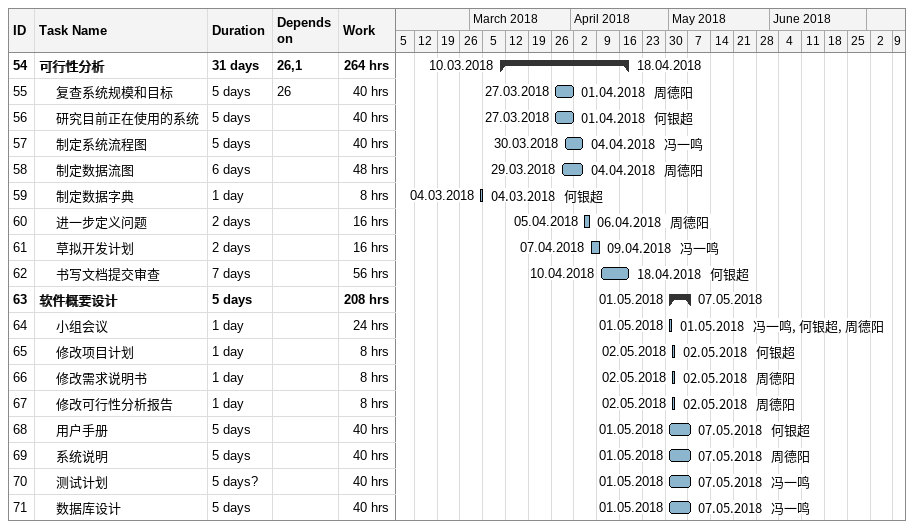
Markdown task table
| ID | Level | Task | Duration | Start | Finish | Predecessors | Resources | Work (h) |
|---|---|---|---|---|---|---|---|---|
| 54 | 1 | **可行性分析** | 31d | 2018-03-10 | 2018-04-18 | 26, 1 |  | 264 |
| 55 | 2 | 复查系统规模和目标 | 5d | 2018-03-27 | 2018-04-01 | 26 | 周德阳 | 40 |
| 56 | 2 | 研究目前正在使用的系统 | 5d | 2018-03-27 | 2018-04-01 |  | 何银超 | 40 |
| 57 | 2 | 制定系统流程图 | 5d | 2018-03-30 | 2018-04-04 |  | 冯一鸣 | 40 |
| 58 | 2 | 制定数据流图 | 6d | 2018-03-29 | 2018-04-04 |  | 周德阳 | 48 |
| 59 | 2 | 制定数据字典 | 1d | 2018-03-04 | 2018-03-04 |  | 何银超 | 8 |
| 60 | 2 | 进一步定义问题 | 2d | 2018-04-05 | 2018-04-06 |  | 周德阳 | 16 |
| 61 | 2 | 草拟开发计划 | 2d | 2018-04-07 | 2018-04-09 |  | 冯一鸣 | 16 |
| 62 | 2 | 书写文档提交审查 | 7d | 2018-04-10 | 2018-04-18 |  | 何银超 | 56 |
| 63 | 1 | **软件概要设计** | 5d | 2018-05-01 | 2018-05-07 |  |  | 208 |
| 64 | 2 | 小组会议 | 1d | 2018-05-01 | 2018-05-01 |  | 冯一鸣, 何银超, 周德阳 | 24 |
| 65 | 2 | 修改项目计划 | 1d | 2018-05-02 | 2018-05-02 |  | 何银超 | 8 |
| 66 | 2 | 修改需求说明书 | 1d | 2018-05-02 | 2018-05-02 |  | 周德阳 | 8 |
| 67 | 2 | 修改可行性分析报告 | 1d | 2018-05-02 | 2018-05-02 |  | 周德阳 | 8 |
| 68 | 2 | 用户手册 | 5d | 2018-05-01 | 2018-05-07 |  | 何银超 | 40 |
| 69 | 2 | 系统说明 | 5d | 2018-05-01 | 2018-05-07 |  | 周德阳 | 40 |
| 70 | 2 | 测试计划 | 5d? | 2018-05-01 | 2018-05-07 |  | 冯一鸣 | 40 |
| 71 | 2 | 数据库设计 | 5d | 2018-05-01 | 2018-05-07 |  | 冯一鸣 | 40 |
